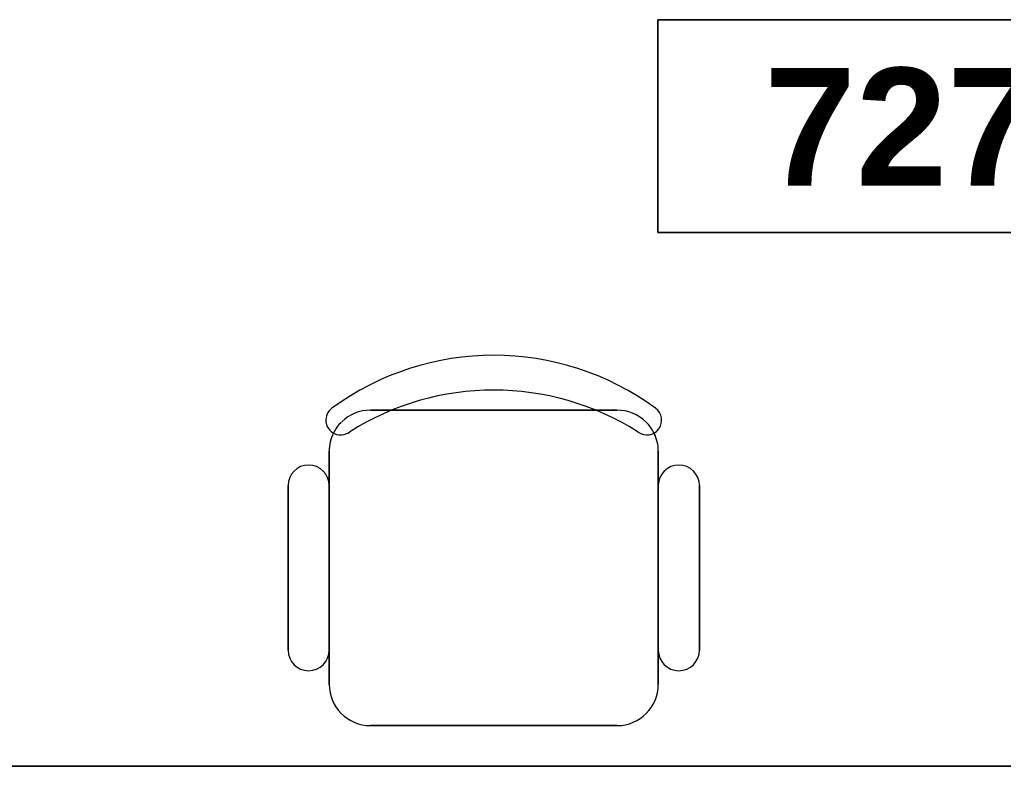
# Model space of a CAD drawing. Header units: inches. Extents: x -203 to 2070, y -968 to 768.
# Drawn here: x 863.9 to 935.6, y 249.7 to 304.2 of the extents above; entities that cross this region are included whole.
import ezdxf

# ---------------------------------------------------------------- set-up
doc = ezdxf.new("R2010")
doc.units = ezdxf.units.IN
doc.header["$MEASUREMENT"] = 0
doc.layers.add('A-AREA-IDEN', color=2, linetype='Continuous', lineweight=9)
doc.layers.add('I-FURN', color=30, linetype='Continuous', lineweight=9)
doc.styles.add('Swis721 Lt BT_B', font='', dxfattribs={"height": 8.583975})
doc.styles.get('Swis721 Lt BT_B').set_extended_font_data('Swis721 Lt BT', bold=True)

# ---------------------------------------------------------------- blocks, each defined once
blk = doc.blocks.new('F-Chairs1 - Workstation 2-V46-LEVEL 7 - POWER _ SIGNAL')
at = {"layer": 'I-FURN'}
for p, q in [((-7.333, -4), (-9, -4)), ((-9, -4), (-7.333, -4)), ((7.44, -4), (-7.44, -4)), ((7.333, -4), (-7.333, -4)), ((-7.333, -4), (7.333, -4)), ((9, -4), (7.333, -4)), ((7.333, -4), (9, -4)), ((-12, -7), (-12, -24)), ((-12, -7), (-12, -9.5)), ((-12, -9.5), (-12, -7)), ((12, -24), (12, -7)), ((12, -9.5), (12, -7)), ((12, -7), (12, -9.5)), ((-15, -9.5), (-15, -21.5)), ((-15, -9.5), (-15, -21.5)), ((-15, -21.5), (-15, -9.5)), ((-12, -21.5), (-12, -9.5)), ((-12, -9.5), (-12, -21.5)), ((-12, -9.5), (-12, -21.5)), ((-12, -21.5), (-12, -9.5)), ((12, -9.5), (12, -21.5)), ((12, -21.5), (12, -9.5)), ((12, -21.5), (12, -9.5)), ((12, -9.5), (12, -21.5)), ((15, -21.5), (15, -9.5)), ((15, -21.5), (15, -9.5)), ((15, -9.5), (15, -21.5)), ((-12, -21.5), (-12, -24)), ((-12, -24), (-12, -21.5)), ((12, -24), (12, -21.5)), ((12, -21.5), (12, -24)), ((-9, -27), (9, -27)), ((-9, -27), (9, -27)), ((9, -27), (-9, -27))]:
    blk.add_line(p, q, dxfattribs=at)
for centre, radius, start, end in [((0, -20), 20, 53.8255, 126.1745), ((0, -20), 20, 53.8255, 126.1745), ((0, -20), 20, 53.8255, 126.1745), ((0, -22.176), 19.64, 57.57575, 122.42425), ((0, -22.176), 19.64, 57.57575, 122.42425), ((0, -22.176), 19.64, 57.57575, 122.42425), ((-11.168, -4.727), 1.079, 126.1745, 306.1745), ((-11.168, -4.727), 1.079, 126.1745, 306.1745), ((-11.168, -4.727), 1.079, 126.1745, 306.1745), ((-9, -7), 3, 90, 134.00224), ((-9, -7), 3, 90, 134.00224), ((9, -7), 3, 45.99776, 90), ((9, -7), 3, 45.99776, 90), ((11.168, -4.727), 1.079, 233.8255, 53.8255), ((11.168, -4.727), 1.079, 233.8255, 53.8255), ((11.168, -4.727), 1.079, 233.8255, 53.8255), ((-9, -7), 3, 135, 153.60466), ((-9, -7), 3, 135, 153.60466), ((9, -7), 3, 26.39534, 45), ((9, -7), 3, 26.39534, 45), ((-9, -7), 3, 153.60466, 180), ((-9, -7), 3, 153.60466, 180), ((-9, -7), 3, 153.71643, 180), ((9, -7), 3, 360, 26.39534), ((9, -7), 3, 360, 26.39534), ((9, -7), 3, 0, 26.28357), ((-13.5, -9.5), 1.5, 0, 180), ((-13.5, -9.5), 1.5, 360, 180), ((-13.5, -9.5), 1.5, 0, 180), ((13.5, -9.5), 1.5, 0, 180), ((13.5, -9.5), 1.5, 360, 180), ((13.5, -9.5), 1.5, 0, 180), ((-13.5, -21.5), 1.5, 180, 0), ((-13.5, -21.5), 1.5, 180, 360), ((-13.5, -21.5), 1.5, 180, 0), ((13.5, -21.5), 1.5, 180, 0), ((13.5, -21.5), 1.5, 180, 360), ((13.5, -21.5), 1.5, 180, 0), ((-9, -24), 3, 180, 270), ((-9, -24), 3, 180, 270), ((-9, -24), 3, 180, 270), ((9, -24), 3, 270, 0), ((9, -24), 3, 270, 360), ((9, -24), 3, 270, 0)]:
    blk.add_arc(centre, radius, start, end, dxfattribs=at)
blk = doc.blocks.new('Rectangular Table - Rectangular Table-5624809-LEVEL 7 - POWER _ SIGNAL')
at = {"layer": 'I-FURN'}
for p, q in [((81.024, 15.01), (-81.024, 15.01)), ((-81.024, 15.01), (81.024, 15.01))]:
    blk.add_line(p, q, dxfattribs=at)
blk = doc.blocks.new('Room Tag - Room Name and Number-3379422-LEVEL 7 - POWER _ SIGNAL')
at = {"layer": 'A-AREA-IDEN'}
for p, q in [((-0.18806, -0.16357), (-0.18806, -0.00182)), ((-0.18806, -0.00182), (0.18694, -0.00182)), ((0.18694, -0.00182), (-0.18806, -0.00182)), ((-0.18806, -0.00182), (-0.18806, -0.16357)), ((0.18694, -0.00182), (0.18694, -0.16357)), ((0.18694, -0.16357), (0.18694, -0.00182)), ((0.18694, -0.16357), (-0.18806, -0.16357)), ((-0.18806, -0.16357), (0.18694, -0.16357))]:
    blk.add_line(p, q, dxfattribs=at)

msp = doc.modelspace()

# ---------------------------------------------------------------- block references
at = {"layer": 'A-AREA-IDEN', "xscale": 95.99999999999994, "yscale": 95.99999999999994, "zscale": 95.99999999999994}
msp.add_blockref('Room Tag - Room Name and Number-3379422-LEVEL 7 - POWER _ SIGNAL', (928.501, 304.351), dxfattribs=at)
at = {"layer": 'I-FURN'}
for name, p in [('F-Chairs1 - Workstation 2-V46-LEVEL 7 - POWER _ SIGNAL', (898.484, 279.7)), ('Rectangular Table - Rectangular Table-5624809-LEVEL 7 - POWER _ SIGNAL', (924.409, 234.717))]:
    msp.add_blockref(name, p, dxfattribs=at)

# ---------------------------------------------------------------- texts
at = {"layer": 'A-AREA-IDEN', "insert": (928.225, 300.662), "char_height": 8.584, "width": 23.004, "attachment_point": 2, "line_spacing_factor": 0.998538, "style": 'Swis721 Lt BT_B'}
msp.add_mtext('727', dxfattribs=at)

doc.saveas('drawing.dxf')
